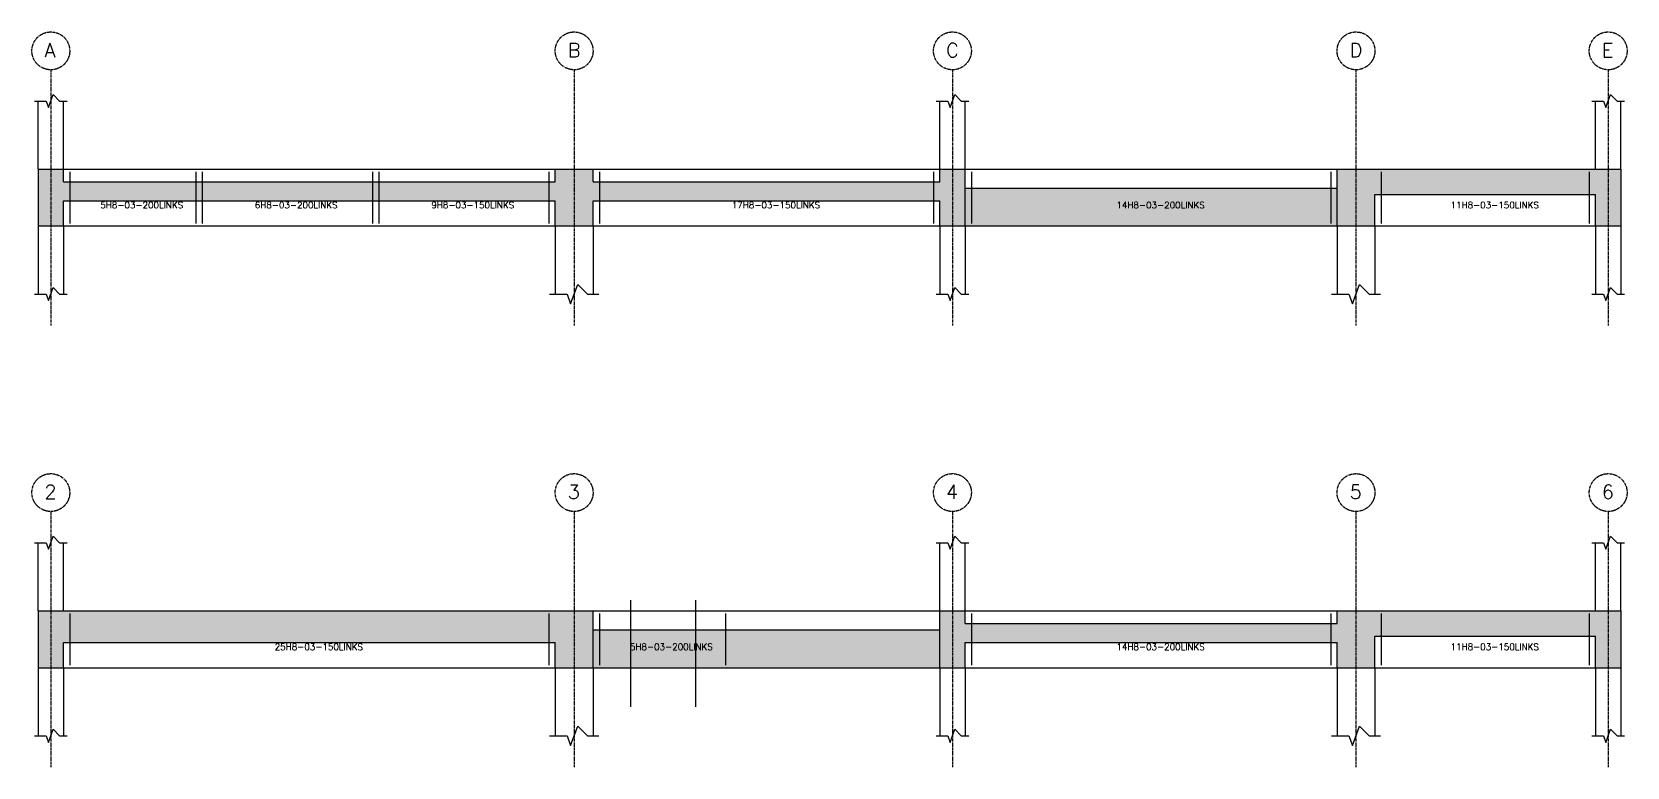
# Model space of a CAD drawing. Header units: millimetres. Extents: x -150 to 12500, y -4738 to 1088.
import ezdxf

# ---------------------------------------------------------------- set-up
doc = ezdxf.new("R2010")
doc.units = ezdxf.units.MM
doc.header["$LTSCALE"] = 18
doc.linetypes.add('CENTER', pattern=[2, 1.25, -0.25, 0.25, -0.25])
for name, color, linetype in [('S-18', 1, 'Continuous'), ('S-35', 3, 'Continuous'), ('S-CENTRE', 1, 'CENTER'), ('S-CONCRETE', 150, 'Continuous'), ('S-FILL', 252, 'Continuous'), ('S-GRID', 1, 'CENTER')]:
    doc.layers.add(name, color=color, linetype=linetype)
doc.styles.add('GridLabels', font='romans__.ttf', dxfattribs={"height": 111.25})

msp = doc.modelspace()

# ---------------------------------------------------------------- hatches: boundary and pattern name
at = {"layer": 'S-FILL'}
h = msp.add_hatch(color=252, dxfattribs=at)
h.dxf.hatch_style = 1
h.paths.add_polyline_path([(-100, -450), (100, -450), (100, -250), (4000, -250), (4000, -450), (4300, -450), (4300, -250), (7050, -250), (7050, -450), (10500, -450), (10500, -200), (12250, -200), (12250, -450), (12450, -450), (12450, 0), (4000, 0), (4000, -100), (100, -100), (100, 0), (7050, 0), (7050, -100), (4300, -100), (4300, 0), (10200, 0), (10200, -150), (7250, -150), (7250, 0), (-100, 0)])
h = msp.add_hatch(color=252, dxfattribs=at)
h.dxf.hatch_style = 1
h.paths.add_polyline_path([(-100, -3950), (100, -3950), (100, -3750), (4000, -3750), (4000, -3950), (7250, -3950), (7250, -3750), (10200, -3750), (10200, -3950), (10500, -3950), (10500, -3700), (12250, -3700), (12250, -3950), (12450, -3950), (12450, -3500), (7050, -3500), (7050, -3650), (4300, -3650), (4300, -3500), (10200, -3500), (10200, -3600), (7250, -3600), (7250, -3500), (-100, -3500)])

# ---------------------------------------------------------------- linework, layer by layer
for p, q in [((4597.937, -3414.504), (4597.937, -4258.928)), ((5112.694, -3414.504), (5112.694, -4258.928))]:
    msp.add_line(p, q)
at = {"layer": 'S-18'}
for p, q in [((-130, 540), (-37.5, 540)), ((-37.5, 540), (-18.75, 488.48)), ((-18.75, 488.48), (18.75, 591.52)), ((18.75, 591.52), (70, 540)), ((70, 540), (130, 540)), ((7020, 540), (7112.5, 540)), ((7112.5, 540), (7131.25, 488.48)), ((7131.25, 488.48), (7168.75, 591.52)), ((7168.75, 591.52), (7220, 540)), ((7220, 540), (7280, 540)), ((12220, 540), (12312.5, 540)), ((12312.5, 540), (12331.25, 488.48)), ((12331.25, 488.48), (12368.75, 591.52)), ((12368.75, 591.52), (12420, 540)), ((12420, 540), (12480, 540)), ((-130, -990), (-37.5, -990)), ((-37.5, -990), (-18.75, -1041.52)), ((-18.75, -1041.52), (18.75, -938.48)), ((18.75, -938.48), (70, -990)), ((70, -990), (130, -990)), ((3955, -990), (4093.75, -990)), ((4093.75, -990), (4121.875, -1067.28)), ((4121.875, -1067.28), (4178.125, -912.72)), ((4178.125, -912.72), (4255, -990)), ((4255, -990), (4345, -990)), ((7020, -990), (7112.5, -990)), ((7112.5, -990), (7131.25, -1041.52)), ((7131.25, -1041.52), (7168.75, -938.48)), ((7168.75, -938.48), (7220, -990)), ((7220, -990), (7280, -990)), ((10155, -990), (10293.75, -990)), ((10293.75, -990), (10321.875, -1067.28)), ((10321.875, -1067.28), (10378.125, -912.72)), ((10378.125, -912.72), (10455, -990)), ((10455, -990), (10545, -990)), ((12220, -990), (12312.5, -990)), ((12312.5, -990), (12331.25, -1041.52)), ((12331.25, -1041.52), (12368.75, -938.48)), ((12368.75, -938.48), (12420, -990)), ((12420, -990), (12480, -990)), ((-18.75, -3011.52), (18.75, -2908.48)), ((18.75, -2908.48), (70, -2960)), ((7131.25, -3011.52), (7168.75, -2908.48)), ((7168.75, -2908.48), (7220, -2960)), ((12331.25, -3011.52), (12368.75, -2908.48)), ((12368.75, -2908.48), (12420, -2960)), ((-130, -2960), (-37.5, -2960)), ((-37.5, -2960), (-18.75, -3011.52)), ((70, -2960), (130, -2960)), ((7020, -2960), (7112.5, -2960)), ((7112.5, -2960), (7131.25, -3011.52)), ((7220, -2960), (7280, -2960)), ((12220, -2960), (12312.5, -2960)), ((12312.5, -2960), (12331.25, -3011.52)), ((12420, -2960), (12480, -2960)), ((4121.875, -4567.28), (4178.125, -4412.72)), ((4178.125, -4412.72), (4255, -4490)), ((10321.875, -4567.28), (10378.125, -4412.72)), ((10378.125, -4412.72), (10455, -4490)), ((-130, -4490), (-37.5, -4490)), ((-37.5, -4490), (-18.75, -4541.52)), ((-18.75, -4541.52), (18.75, -4438.48)), ((18.75, -4438.48), (70, -4490)), ((70, -4490), (130, -4490)), ((3955, -4490), (4093.75, -4490)), ((4093.75, -4490), (4121.875, -4567.28)), ((4255, -4490), (4345, -4490)), ((7020, -4490), (7112.5, -4490)), ((7112.5, -4490), (7131.25, -4541.52)), ((7131.25, -4541.52), (7168.75, -4438.48)), ((7168.75, -4438.48), (7220, -4490)), ((7220, -4490), (7280, -4490)), ((10155, -4490), (10293.75, -4490)), ((10293.75, -4490), (10321.875, -4567.28)), ((10455, -4490), (10545, -4490)), ((12220, -4490), (12312.5, -4490)), ((12312.5, -4490), (12331.25, -4541.52)), ((12331.25, -4541.52), (12368.75, -4438.48)), ((12368.75, -4438.48), (12420, -4490)), ((12420, -4490), (12480, -4490))]:
    msp.add_line(p, q, dxfattribs=at)
at = {"layer": 'S-35'}
for p, q in [((150, -20), (150, -430)), ((1150, -20), (1150, -430)), ((1200, -20), (1200, -430)), ((2550, -20), (2550, -430)), ((2600, -20), (2600, -430)), ((3950, -20), (3950, -430)), ((4350, -20), (4350, -430)), ((7000, -20), (7000, -430)), ((7300, -20), (7300, -430)), ((10150, -20), (10150, -430)), ((10550, -20), (10550, -430)), ((12200, -20), (12200, -430)), ((150, -3520), (150, -3930)), ((3950, -3520), (3950, -3930)), ((4350, -3520), (4350, -3930)), ((5350, -3520), (5350, -3930)), ((7300, -3520), (7300, -3930)), ((10150, -3520), (10150, -3930)), ((10550, -3520), (10550, -3930)), ((12200, -3520), (12200, -3930))]:
    msp.add_line(p, q, dxfattribs=at)
at = {"layer": 'S-CENTRE'}
for p, q in [((0, 787.5), (0, -1237.5)), ((4150, 787.5), (4150, -1237.5)), ((7150, 787.5), (7150, -1237.5)), ((10350, 787.5), (10350, -1237.5)), ((12350, 787.5), (12350, -1237.5)), ((0, -2712.5), (0, -4737.5)), ((4150, -2712.5), (4150, -4737.5)), ((7150, -2712.5), (7150, -4737.5)), ((10350, -2712.5), (10350, -4737.5)), ((12350, -2712.5), (12350, -4737.5))]:
    msp.add_line(p, q, dxfattribs=at)
at = {"layer": 'S-CONCRETE'}
for p, q in [((-100, 0), (-100, 540)), ((100, 0), (100, 540)), ((7050, 0), (7050, 540)), ((7250, 0), (7250, 540)), ((12250, 0), (12250, 540)), ((12450, 0), (12450, 540)), ((-100, 0), (12450, 0)), ((-100, 0), (-100, -450)), ((100, -100), (100, 0)), ((4000, -100), (4000, 0)), ((4300, -100), (4300, 0)), ((7050, -100), (7050, 0)), ((7250, -150), (7250, 0)), ((10200, -150), (10200, 0)), ((12450, 0), (12450, -450)), ((100, -100), (4000, -100)), ((4300, -100), (7050, -100)), ((100, -450), (100, -250)), ((100, -250), (4000, -250)), ((4000, -450), (4000, -250)), ((4300, -450), (4300, -250)), ((4300, -250), (7050, -250)), ((7050, -450), (7050, -250)), ((7250, -450), (7250, -150)), ((7250, -150), (10200, -150)), ((10200, -450), (10200, -150)), ((10500, -450), (10500, -200)), ((10500, -200), (12250, -200)), ((12250, -450), (12250, -200)), ((-100, -450), (-100, -990)), ((-100, -450), (12450, -450)), ((100, -450), (100, -990)), ((4000, -450), (4000, -990)), ((4300, -450), (4300, -990)), ((7050, -450), (7050, -990)), ((7250, -450), (7250, -990)), ((10200, -450), (10200, -990)), ((10500, -450), (10500, -990)), ((12250, -450), (12250, -990)), ((12450, -450), (12450, -990)), ((-100, -3500), (-100, -2960)), ((100, -3500), (100, -2960)), ((7050, -3500), (7050, -2960)), ((7250, -3500), (7250, -2960)), ((12250, -3500), (12250, -2960)), ((12450, -3500), (12450, -2960)), ((-100, -3500), (12450, -3500)), ((-100, -3500), (-100, -3950)), ((4300, -3650), (4300, -3500)), ((7050, -3650), (7050, -3500)), ((7250, -3600), (7250, -3500)), ((10200, -3600), (10200, -3500)), ((12450, -3500), (12450, -3950)), ((4300, -3950), (4300, -3650)), ((4300, -3650), (7050, -3650)), ((7050, -3950), (7050, -3650)), ((7250, -3600), (10200, -3600)), ((100, -3950), (100, -3750)), ((100, -3750), (4000, -3750)), ((4000, -3950), (4000, -3750)), ((7250, -3950), (7250, -3750)), ((7250, -3750), (10200, -3750)), ((10200, -3950), (10200, -3750)), ((10500, -3950), (10500, -3700)), ((10500, -3700), (12250, -3700)), ((12250, -3950), (12250, -3700)), ((-100, -3950), (-100, -4490)), ((-100, -3950), (12450, -3950)), ((100, -3950), (100, -4490)), ((4000, -3950), (4000, -4490)), ((4300, -3950), (4300, -4490)), ((7050, -3950), (7050, -4490)), ((7250, -3950), (7250, -4490)), ((10200, -3950), (10200, -4490)), ((10500, -3950), (10500, -4490)), ((12250, -3950), (12250, -4490)), ((12450, -3950), (12450, -4490))]:
    msp.add_line(p, q, dxfattribs=at)
at = {"layer": 'S-GRID'}
for centre in [(0, 937.5), (4150, 937.5), (7150, 937.5), (10350, 937.5), (12350, 937.5), (0, -2562.5), (4150, -2562.5), (7150, -2562.5), (10350, -2562.5), (12350, -2562.5)]:
    msp.add_circle(centre, 150, dxfattribs=at)

# ---------------------------------------------------------------- texts
at = {"style": 'GridLabels'}
for s, p in [('5H8-03-200LINKS', (392.621, -310)), ('6H8-03-200LINKS', (1617.621, -310)), ('9H8-03-150LINKS', (3017.621, -310)), ('17H8-03-150LINKS', (5400.463, -310)), ('14H8-03-200LINKS', (8450.463, -310)), ('11H8-03-150LINKS', (11100.463, -310)), ('25H8-03-150LINKS', (1775.463, -3810)), ('5H8-03-200LINKS', (4592.621, -3810)), ('14H8-03-200LINKS', (8450.463, -3810)), ('11H8-03-150LINKS', (11100.463, -3810))]:
    msp.add_text(s, height=50.75, dxfattribs=at).set_placement(p)
at = {"layer": 'S-GRID', "style": 'GridLabels'}
for s, p in [('A', (-49.995, 887.505)), ('B', (4100.005, 887.505)), ('C', (7100.005, 887.505)), ('D', (10300.005, 887.505)), ('E', (12300.005, 887.505)), ('2', (-49.995, -2612.495)), ('3', (4100.005, -2612.495)), ('4', (7100.005, -2612.495)), ('5', (10300.005, -2612.495)), ('6', (12300.005, -2612.495))]:
    msp.add_text(s, height=111.25, dxfattribs=at).set_placement(p)

doc.saveas('drawing.dxf')
